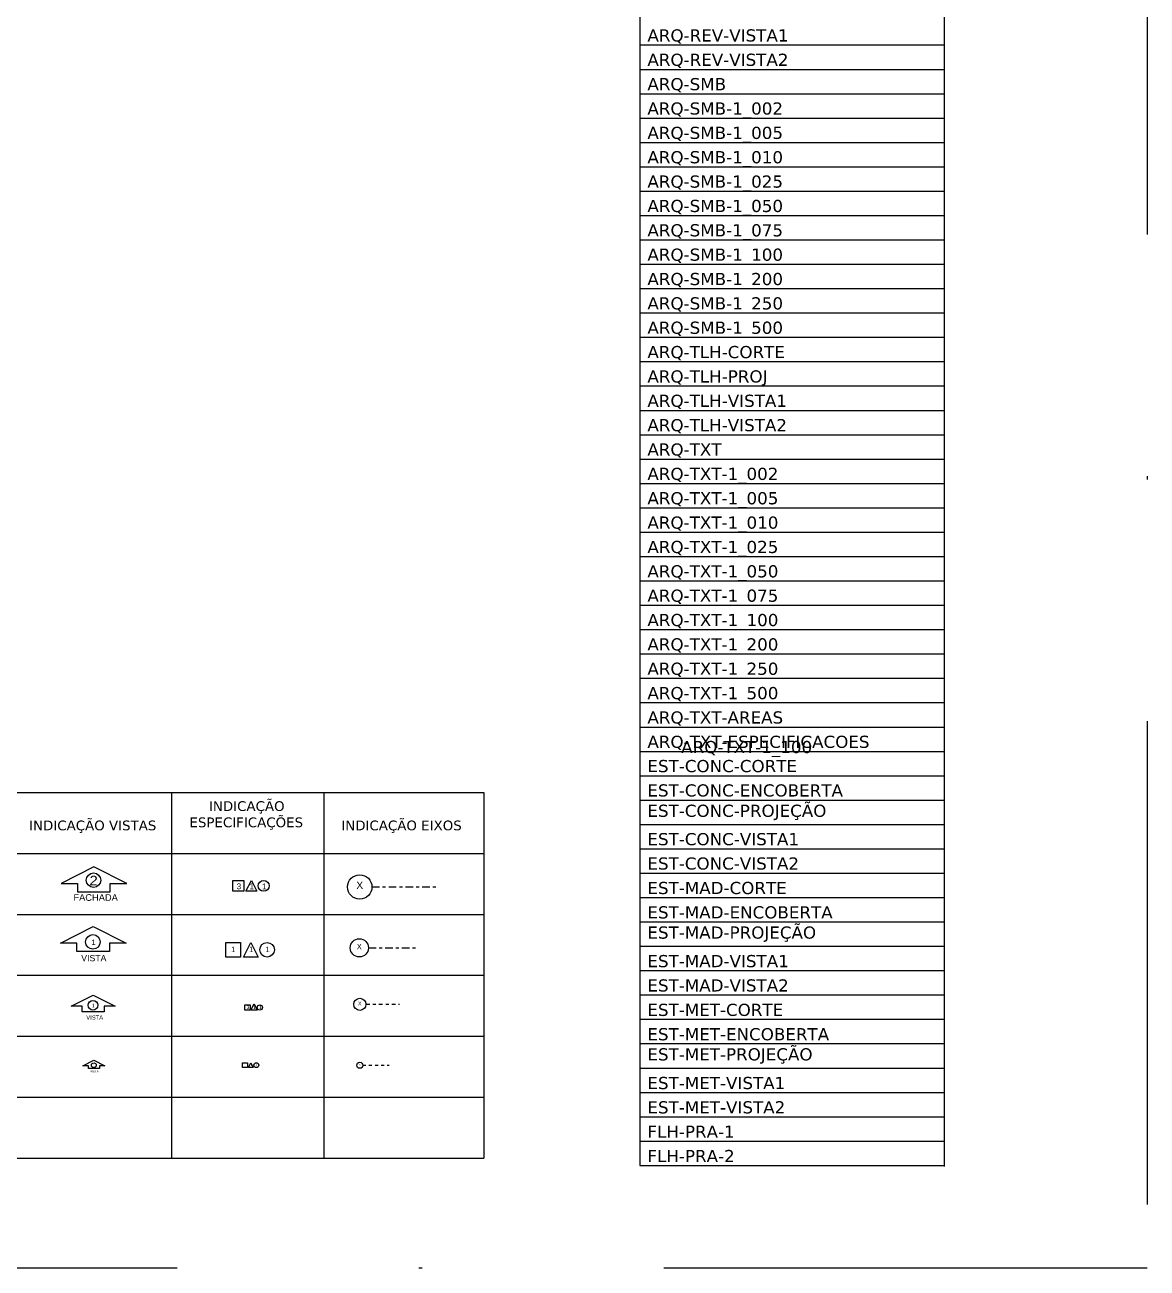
# Model space of a CAD drawing. Extents: x 38 to 175, y -50 to 32.
# Drawn here: x 138.03 to 174.88, y -49.73 to -8.89 of the extents above; entities that cross this region are included whole.
import ezdxf

# ---------------------------------------------------------------- set-up
doc = ezdxf.new("R2010")
doc.units = 0
doc.header["$LTSCALE"] = 0.025
doc.header["$MEASUREMENT"] = 0
for name, pattern in [('C5', [60, 50, -5, 0, -5]), ('CONTINU', [0]), ('DASHDOT', [25.4, 12.7, -6.35, 0, -6.35]), ('TRAÇO-2PTOS_P', [0.625, 0.25, -0.125, 0, -0.125, 0, -0.125])]:
    doc.linetypes.add(name, pattern=pattern)
doc.layers.get('0').update_dxf_attribs({"linetype": 'CONTINUOUS'})
for name, color, linetype in [('ARQ-EXO-1_025', 251, 'C5'), ('ARQ-EXO-1_050', 251, 'C5'), ('ARQ-EXO-1_100', 251, 'C5'), ('ARQ-REV-VISTA1', 30, 'CONTINUOUS'), ('ARQ-REV-VISTA2', 30, 'CONTINUOUS'), ('ARQ-SMB', 1, 'CONTINUOUS'), ('ARQ-SMB-1_002', 1, 'CONTINUOUS'), ('ARQ-SMB-1_005', 1, 'CONTINU'), ('ARQ-SMB-1_010', 1, 'CONTINUOUS'), ('ARQ-SMB-1_025', 1, 'CONTINUOUS'), ('ARQ-SMB-1_050', 1, 'CONTINUOUS'), ('ARQ-SMB-1_100', 1, 'CONTINUOUS'), ('ARQ-SMB-1_200', 1, 'CONTINUOUS'), ('ARQ-SMB-1_250', 1, 'CONTINUOUS'), ('ARQ-SMB-1_500', 1, 'CONTINUOUS'), ('ARQ-TLH-CORTE', 4, 'CONTINUOUS'), ('ARQ-TLH-PROJ', 8, 'TRAÇO-2PTOS_P'), ('ARQ-TLH-VISTA1', 2, 'CONTINUOUS'), ('ARQ-TLH-VISTA2', 1, 'CONTINUOUS'), ('ARQ-TXT', 2, 'CONTINUOUS'), ('ARQ-TXT-1_002', 2, 'CONTINUOUS'), ('ARQ-TXT-1_005', 2, 'CONTINUOUS'), ('ARQ-TXT-1_010', 2, 'CONTINUOUS'), ('ARQ-TXT-1_025', 6, 'CONTINUOUS'), ('ARQ-TXT-1_050', 2, 'CONTINUOUS'), ('ARQ-TXT-1_075', 2, 'CONTINUOUS'), ('ARQ-TXT-1_100', 2, 'CONTINUOUS'), ('ARQ-TXT-1_200', 2, 'CONTINUOUS'), ('ARQ-TXT-1_250', 2, 'CONTINUOUS'), ('ARQ-TXT-1_500', 2, 'CONTINUOUS'), ('ARQ-TXT-AREAS', 2, 'CONTINUOUS'), ('ARQ-TXT-ESPECIFICACOES', 2, 'CONTINUOUS'), ('EST-CONC-CORTE', 6, 'CONTINUOUS'), ('EST-CONC-ENCOBERTA', 9, 'CONTINUOUS'), ('EST-CONC-PROJEÇÃO', 252, 'CONTINUOUS'), ('EST-CONC-VISTA1', 3, 'CONTINUOUS'), ('EST-CONC-VISTA2', 2, 'CONTINUOUS'), ('EST-MAD-CORTE', 4, 'CONTINUOUS'), ('EST-MAD-ENCOBERTA', 9, 'CONTINUOUS'), ('EST-MAD-PROJEÇÃO', 251, 'CONTINUOUS'), ('EST-MAD-VISTA1', 2, 'CONTINUOUS'), ('EST-MAD-VISTA2', 1, 'CONTINUOUS'), ('EST-MET-CORTE', 5, 'CONTINUOUS'), ('EST-MET-ENCOBERTA', 9, 'CONTINUOUS'), ('EST-MET-PROJEÇÃO', 253, 'CONTINUOUS'), ('EST-MET-VISTA1', 1, 'CONTINUOUS'), ('EST-MET-VISTA2', 8, 'CONTINUOUS'), ('FLH-PRA-01', 1, 'CONTINUOUS'), ('FLH-PRA-02', 6, 'CONTINUOUS')]:
    doc.layers.add(name, color=color, linetype=linetype)
doc.styles.add('A20', font='arial.ttf', dxfattribs={"height": 0.2})
doc.styles.add('A26', font='arial.ttf', dxfattribs={"height": 0.26})
doc.styles.add('ESC-50-A20', font='arial.ttf', dxfattribs={"height": 0.1})

msp = doc.modelspace()

# ---------------------------------------------------------------- linework, layer by layer
at = {"color": 251}
for p, q in [((158.223, 25.646), (158.223, -46.354)), ((168.223, 25.646), (168.223, -46.387)), ((158.223, -9.554), (168.223, -9.554)), ((158.223, -10.354), (168.223, -10.354)), ((158.223, -11.154), (168.223, -11.154)), ((158.223, -11.954), (168.223, -11.954)), ((158.223, -12.754), (168.223, -12.754)), ((158.223, -13.554), (168.223, -13.554)), ((158.223, -14.354), (168.223, -14.354)), ((158.223, -15.154), (168.223, -15.154)), ((158.223, -15.954), (168.223, -15.954)), ((158.223, -16.754), (168.223, -16.754)), ((158.223, -17.554), (168.223, -17.554)), ((158.223, -18.354), (168.223, -18.354)), ((158.223, -19.154), (168.223, -19.154)), ((158.223, -19.954), (168.223, -19.954)), ((158.223, -20.754), (168.223, -20.754)), ((158.223, -21.554), (168.223, -21.554)), ((158.223, -22.354), (168.223, -22.354)), ((158.223, -23.154), (168.223, -23.154)), ((158.223, -23.954), (168.223, -23.954)), ((158.223, -24.754), (168.223, -24.754)), ((158.223, -25.554), (168.223, -25.554)), ((158.223, -26.354), (168.223, -26.354)), ((158.223, -27.154), (168.223, -27.154)), ((158.223, -27.954), (168.223, -27.954)), ((158.223, -28.754), (168.223, -28.754)), ((158.223, -29.554), (168.223, -29.554)), ((158.223, -30.354), (168.223, -30.354)), ((158.223, -31.154), (168.223, -31.154)), ((158.223, -31.954), (168.223, -31.954)), ((158.223, -32.754), (168.223, -32.754)), ((158.223, -33.554), (168.223, -33.554)), ((104.232, -34.11), (153.105, -34.11)), ((142.847, -34.11), (142.847, -46.11)), ((147.847, -34.11), (147.847, -46.11)), ((153.105, -34.11), (153.105, -46.11)), ((158.223, -34.354), (168.223, -34.354)), ((158.223, -35.154), (168.223, -35.154)), ((104.232, -36.11), (153.105, -36.11)), ((104.232, -36.11), (153.105, -36.11)), ((142.847, -36.062), (142.847, -46.11)), ((158.223, -35.954), (168.223, -35.954)), ((158.223, -36.754), (168.223, -36.754)), ((158.223, -37.554), (168.223, -37.554)), ((104.232, -38.11), (153.105, -38.11)), ((158.223, -38.354), (168.223, -38.354)), ((158.223, -39.154), (168.223, -39.154)), ((158.223, -39.954), (168.223, -39.954)), ((104.232, -40.11), (153.105, -40.11)), ((158.223, -40.754), (168.223, -40.754)), ((158.223, -41.554), (168.223, -41.554)), ((104.232, -42.11), (153.105, -42.11)), ((158.223, -42.354), (168.223, -42.354)), ((158.223, -43.154), (168.223, -43.154)), ((158.223, -43.954), (168.223, -43.954)), ((104.232, -44.11), (153.105, -44.11)), ((158.223, -44.754), (168.223, -44.754)), ((158.223, -45.554), (168.223, -45.554)), ((104.232, -46.11), (153.105, -46.11)), ((158.223, -46.354), (168.223, -46.354))]:
    msp.add_line(p, q, dxfattribs=at)
at = {"linetype": 'DASHDOT', "ltscale": 50}
msp.add_lwpolyline([(38.075, 31.942), (174.884, 31.942), (174.884, -49.727), (38.075, -49.727)], close=True, dxfattribs=at)
at = {"layer": 'ARQ-EXO-1_025', "ltscale": 0.05}
msp.add_line((149.128, -43.062), (149.997, -43.062), dxfattribs=at)
at = {"layer": 'ARQ-EXO-1_025', "linetype": 'CONTINU'}
msp.add_circle((149.028, -43.062), 0.1, dxfattribs=at)
at = {"layer": 'ARQ-EXO-1_050', "ltscale": 0.1}
msp.add_line((149.228, -41.062), (150.327, -41.062), dxfattribs=at)
at = {"layer": 'ARQ-EXO-1_050', "linetype": 'CONTINU'}
msp.add_circle((149.028, -41.062), 0.2, dxfattribs=at)
at = {"layer": 'ARQ-EXO-1_100', "ltscale": 0.2}
for p, q in [((149.426, -37.207), (151.623, -37.207)), ((149.311, -39.207), (150.959, -39.207))]:
    msp.add_line(p, q, dxfattribs=at)
at = {"layer": 'ARQ-EXO-1_100', "linetype": 'CONTINU'}
for centre, radius in [((149.026, -37.207), 0.4), ((149.011, -39.207), 0.3)]:
    msp.add_circle(centre, radius, dxfattribs=at)
at = {"layer": 'ARQ-SMB-1_025'}
msp.add_lwpolyline([(145.177, -42.982), (145.337, -42.982), (145.337, -43.142), (145.177, -43.142)], close=True, dxfattribs=at)
msp.add_lwpolyline([(145.37, -43.142), (145.45, -42.982), (145.53, -43.142), (145.37, -43.142)], dxfattribs=at)
msp.add_circle((145.629, -43.062), 0.08, dxfattribs=at)
at = {"layer": 'ARQ-SMB-1_100', "elevation": -2.835}
msp.add_lwpolyline([(140.833, -37.093), (141.372, -37.093), (140.294, -36.545), (139.216, -37.093), (139.755, -37.093), (139.755, -37.367), (140.833, -37.367), (140.833, -37.093)], dxfattribs=at)
at = {"layer": 'ARQ-SMB-1_100'}
for points in [[(144.857, -36.992), (145.215, -36.992), (145.215, -37.351), (144.857, -37.351)], [(144.627, -39.03), (145.107, -39.03), (145.107, -39.51), (144.627, -39.51)], [(145.248, -41.078), (145.424, -41.078), (145.424, -41.254), (145.248, -41.254)]]:
    msp.add_lwpolyline(points, close=True, dxfattribs=at)
for points in [[(145.289, -37.351), (145.468, -36.992), (145.648, -37.351), (145.289, -37.351)], [(139.734, -39.057), (139.195, -39.057), (140.273, -38.508), (141.351, -39.057), (140.812, -39.057), (140.812, -39.331), (139.734, -39.331), (139.734, -39.057)], [(145.206, -39.51), (145.446, -39.03), (145.686, -39.51), (145.206, -39.51)], [(139.911, -41.123), (139.552, -41.123), (140.27, -40.757), (140.989, -41.123), (140.629, -41.123), (140.629, -41.306), (139.911, -41.306), (139.911, -41.123)], [(145.557, -41.045), (145.662, -41.254), (145.453, -41.254), (145.557, -41.045)], [(140.115, -43.078), (139.935, -43.078), (140.294, -42.895), (140.654, -43.078), (140.474, -43.078), (140.474, -43.17), (140.115, -43.17), (140.115, -43.078)]]:
    msp.add_lwpolyline(points, dxfattribs=at)
at = {"layer": 'ARQ-SMB-1_100', "color": 2}
for centre, radius in [((140.282, -36.985), 0.239), ((140.263, -39.011), 0.239), ((140.264, -41.092), 0.159), ((140.291, -43.063), 0.0796)]:
    msp.add_circle(centre, radius, dxfattribs=at)
at = {"layer": 'ARQ-SMB-1_100'}
for centre, radius in [((145.87, -37.172), 0.179), ((145.984, -39.27), 0.24), ((145.745, -41.166), 0.088)]:
    msp.add_circle(centre, radius, dxfattribs=at)

# ---------------------------------------------------------------- texts
at = {"layer": 'ARQ-REV-VISTA1', "insert": (158.473, -9.04), "char_height": 0.4, "attachment_point": 1}
msp.add_mtext_dynamic_manual_height_columns('{\\fVerdana|b0|i0|c0|p34;ARQ-REV-VISTA1}', width=14.41568, gutter_width=12.5, heights=[0], dxfattribs=at)
at = {"layer": 'ARQ-REV-VISTA2', "insert": (158.473, -9.84), "char_height": 0.4, "attachment_point": 1}
msp.add_mtext_dynamic_manual_height_columns('{\\fVerdana|b0|i0|c0|p34;ARQ-REV-VISTA2}', width=14.41568, gutter_width=12.5, heights=[0], dxfattribs=at)
at = {"layer": 'ARQ-SMB', "insert": (158.473, -10.64), "char_height": 0.4, "attachment_point": 1}
msp.add_mtext_dynamic_manual_height_columns('{\\fVerdana|b0|i0|c0|p34;ARQ-SMB}', width=14.41568, gutter_width=12.5, heights=[0], dxfattribs=at)
at = {"layer": 'ARQ-SMB-1_002', "insert": (158.473, -11.44), "char_height": 0.4, "attachment_point": 1}
msp.add_mtext_dynamic_manual_height_columns('{\\fVerdana|b0|i0|c0|p34;ARQ-SMB-1_002}', width=14.41568, gutter_width=12.5, heights=[0], dxfattribs=at)
at = {"layer": 'ARQ-SMB-1_005', "insert": (158.473, -12.24), "char_height": 0.4, "attachment_point": 1}
msp.add_mtext_dynamic_manual_height_columns('{\\fVerdana|b0|i0|c0|p34;ARQ-SMB-1_005}', width=14.41568, gutter_width=12.5, heights=[0], dxfattribs=at)
at = {"layer": 'ARQ-SMB-1_010', "insert": (158.473, -13.04), "char_height": 0.4, "attachment_point": 1}
msp.add_mtext_dynamic_manual_height_columns('{\\fVerdana|b0|i0|c0|p34;ARQ-SMB-1_010}', width=14.41568, gutter_width=12.5, heights=[0], dxfattribs=at)
at = {"layer": 'ARQ-SMB-1_025', "insert": (158.473, -13.84), "char_height": 0.4, "attachment_point": 1}
msp.add_mtext_dynamic_manual_height_columns('{\\fVerdana|b0|i0|c0|p34;ARQ-SMB-1_025}', width=14.41568, gutter_width=12.5, heights=[0], dxfattribs=at)
at = {"layer": 'ARQ-SMB-1_050', "char_height": 0.4, "attachment_point": 1}
for s, insert in [('{\\fVerdana|b0|i0|c0|p34;ARQ-SMB-1_050}', (158.473, -14.64)), ('{\\fVerdana|b0|i0|c0|p34;ARQ-SMB-1_075}', (158.473, -15.44))]:
    msp.add_mtext_dynamic_manual_height_columns(s, width=14.41568, gutter_width=12.5, heights=[0], dxfattribs=dict(at, insert=insert))
at = {"layer": 'ARQ-SMB-1_100', "color": 2, "style": 'A26', "text_generation_flag": 6, "width": 1.1}
msp.add_text('2', height=0.312, rotation=177.9157, dxfattribs=at).set_placement((140.147, -37.147))
at = {"layer": 'ARQ-SMB-1_100', "insert": (158.473, -16.24), "char_height": 0.4, "attachment_point": 1}
msp.add_mtext_dynamic_manual_height_columns('{\\fVerdana|b0|i0|c0|p34;ARQ-SMB-1_100}', width=14.41568, gutter_width=12.5, heights=[0], dxfattribs=at)
at = {"layer": 'ARQ-SMB-1_200', "insert": (158.473, -17.04), "char_height": 0.4, "attachment_point": 1}
msp.add_mtext_dynamic_manual_height_columns('{\\fVerdana|b0|i0|c0|p34;ARQ-SMB-1_200}', width=14.41568, gutter_width=12.5, heights=[0], dxfattribs=at)
at = {"layer": 'ARQ-SMB-1_250', "insert": (158.473, -17.84), "char_height": 0.4, "attachment_point": 1}
msp.add_mtext_dynamic_manual_height_columns('{\\fVerdana|b0|i0|c0|p34;ARQ-SMB-1_250}', width=14.41568, gutter_width=12.5, heights=[0], dxfattribs=at)
at = {"layer": 'ARQ-SMB-1_500', "insert": (158.473, -18.64), "char_height": 0.4, "attachment_point": 1}
msp.add_mtext_dynamic_manual_height_columns('{\\fVerdana|b0|i0|c0|p34;ARQ-SMB-1_500}', width=14.41568, gutter_width=12.5, heights=[0], dxfattribs=at)
at = {"layer": 'ARQ-TLH-CORTE', "insert": (158.473, -19.44), "char_height": 0.4, "attachment_point": 1}
msp.add_mtext_dynamic_manual_height_columns('{\\fVerdana|b0|i0|c0|p34;ARQ-TLH-CORTE}', width=14.41568, gutter_width=12.5, heights=[0], dxfattribs=at)
at = {"layer": 'ARQ-TLH-PROJ', "insert": (158.473, -20.24), "char_height": 0.4, "attachment_point": 1}
msp.add_mtext_dynamic_manual_height_columns('{\\fVerdana|b0|i0|c0|p34;ARQ-TLH-PROJ}', width=14.41568, gutter_width=12.5, heights=[0], dxfattribs=at)
at = {"layer": 'ARQ-TLH-VISTA1', "insert": (158.473, -21.04), "char_height": 0.4, "attachment_point": 1}
msp.add_mtext_dynamic_manual_height_columns('{\\fVerdana|b0|i0|c0|p34;ARQ-TLH-VISTA1}', width=14.41568, gutter_width=12.5, heights=[0], dxfattribs=at)
at = {"layer": 'ARQ-TLH-VISTA2', "insert": (158.473, -21.84), "char_height": 0.4, "attachment_point": 1}
msp.add_mtext_dynamic_manual_height_columns('{\\fVerdana|b0|i0|c0|p34;ARQ-TLH-VISTA2}', width=14.41568, gutter_width=12.5, heights=[0], dxfattribs=at)
at = {"layer": 'ARQ-TXT', "insert": (158.473, -22.64), "char_height": 0.4, "attachment_point": 1}
msp.add_mtext_dynamic_manual_height_columns('{\\fVerdana|b0|i0|c0|p34;ARQ-TXT}', width=14.41568, gutter_width=12.5, heights=[0], dxfattribs=at)
at = {"layer": 'ARQ-TXT', "char_height": 0.32, "attachment_point": 1, "style": 'ESC-50-A20'}
for s, width, insert in [('\\pi1.2261;{\\fVerdana|b0|i0|c0|p34;INDICAÇÃO \\P\\pi0.58677;ESPECIFICAÇÕES}', 5, (142.847, -34.392)), ('\\pi0.31921;{\\fVerdana|b0|i0|c0|p34;INDICAÇÃO VISTAS}', 5, (137.847, -35.027)), ('\\pi0.57205;{\\fVerdana|b0|i0|c0|p34;INDICAÇÃO EIXOS}', 5.25811, (147.847, -35.027))]:
    msp.add_mtext_dynamic_manual_height_columns(s, width=width, gutter_width=0.5, heights=[0], dxfattribs=dict(at, insert=insert))
at = {"layer": 'ARQ-TXT-1_002', "insert": (158.473, -23.44), "char_height": 0.4, "attachment_point": 1}
msp.add_mtext_dynamic_manual_height_columns('{\\fVerdana|b0|i0|c0|p34;ARQ-TXT-1_002}', width=14.41568, gutter_width=12.5, heights=[0], dxfattribs=at)
at = {"layer": 'ARQ-TXT-1_005', "insert": (158.473, -24.24), "char_height": 0.4, "attachment_point": 1}
msp.add_mtext_dynamic_manual_height_columns('{\\fVerdana|b0|i0|c0|p34;ARQ-TXT-1_005}', width=14.41568, gutter_width=12.5, heights=[0], dxfattribs=at)
at = {"layer": 'ARQ-TXT-1_010', "insert": (158.473, -25.04), "char_height": 0.4, "attachment_point": 1}
msp.add_mtext_dynamic_manual_height_columns('{\\fVerdana|b0|i0|c0|p34;ARQ-TXT-1_010}', width=14.41568, gutter_width=12.5, heights=[0], dxfattribs=at)
at = {"layer": 'ARQ-TXT-1_025', "insert": (158.473, -25.84), "char_height": 0.4, "attachment_point": 1}
msp.add_mtext_dynamic_manual_height_columns('{\\fVerdana|b0|i0|c0|p34;ARQ-TXT-1_025}', width=14.41568, gutter_width=12.5, heights=[0], dxfattribs=at)
at = {"layer": 'ARQ-TXT-1_025', "char_height": 0.06, "width": 0.04313, "attachment_point": 1, "style": 'A20'}
for s, insert in [('1', (145.242, -43.029)), ('1', (145.432, -43.029)), ('1', (145.611, -43.029)), ('X', (149, -43.019))]:
    msp.add_mtext(s, dxfattribs=dict(at, insert=insert))
at = {"layer": 'ARQ-TXT-1_050', "style": 'ESC-50-A20'}
msp.add_text('FACHADA', height=0.2185, dxfattribs=at).set_placement((139.623, -37.663, -2.835))
at = {"layer": 'ARQ-TXT-1_050', "insert": (158.473, -26.64), "char_height": 0.4, "attachment_point": 1}
msp.add_mtext_dynamic_manual_height_columns('{\\fVerdana|b0|i0|c0|p34;ARQ-TXT-1_050}', width=14.41568, gutter_width=12.5, heights=[0], dxfattribs=at)
at = {"layer": 'ARQ-TXT-1_050', "attachment_point": 1, "style": 'A20'}
for s, insert, char_height, width in [('1', (140.21, -38.935), 0.18, 0.12938), ('1', (140.228, -41.042), 0.12, 0.08625), ('3', (145.309, -41.1), 0.12, 0.08625), ('1', (145.524, -41.1), 0.12, 0.08625), ('1', (145.71, -41.1), 0.12, 0.08625), ('X', (148.972, -40.976), 0.12, 0.08625), ('1', (140.273, -43.038), 0.06, 0.04313)]:
    msp.add_mtext(s, dxfattribs=dict(at, insert=insert, char_height=char_height, width=width))
at = {"layer": 'ARQ-TXT-1_050', "attachment_point": 1, "style": 'ESC-50-A20'}
for s, insert, char_height in [('\\pi0.78181;VISTA     ', (139.097, -39.442), 0.2048), ('\\pi0.91946;VISTA     ', (139.127, -41.427), 0.13653), ('\\pi1.0571;VISTA     ', (139.119, -43.227), 0.06827)]:
    msp.add_mtext_dynamic_manual_height_columns(s, width=2.38952, gutter_width=1, heights=[0], dxfattribs=dict(at, insert=insert, char_height=char_height))
at = {"layer": 'ARQ-TXT-1_075', "insert": (158.473, -27.44), "char_height": 0.4, "attachment_point": 1}
msp.add_mtext_dynamic_manual_height_columns('{\\fVerdana|b0|i0|c0|p34;ARQ-TXT-1_075}', width=14.41568, gutter_width=12.5, heights=[0], dxfattribs=at)
at = {"layer": 'ARQ-TXT-1_100', "char_height": 0.4, "attachment_point": 1}
for insert in [(158.473, -28.24), (159.582, -32.412)]:
    msp.add_mtext_dynamic_manual_height_columns('{\\fVerdana|b0|i0|c0|p34;ARQ-TXT-1_100}', width=14.41568, gutter_width=12.5, heights=[0], dxfattribs=dict(at, insert=insert))
at = {"layer": 'ARQ-TXT-1_100', "attachment_point": 1, "style": 'A20'}
for s, insert, char_height, width in [('3', (144.982, -37.091), 0.192, 0.138), ('1', (145.404, -37.091), 0.192, 0.138), ('1', (145.816, -37.091), 0.192, 0.138), ('X', (148.914, -37.033), 0.24, 0.1725), ('1', (144.804, -39.168), 0.18, 0.12938), ('1', (145.392, -39.168), 0.18, 0.12938), ('1', (145.93, -39.168), 0.18, 0.12938), ('X', (148.927, -39.077), 0.18, 0.12938)]:
    msp.add_mtext(s, dxfattribs=dict(at, insert=insert, char_height=char_height, width=width))
at = {"layer": 'ARQ-TXT-1_200', "insert": (158.473, -29.04), "char_height": 0.4, "attachment_point": 1}
msp.add_mtext_dynamic_manual_height_columns('{\\fVerdana|b0|i0|c0|p34;ARQ-TXT-1_200}', width=14.41568, gutter_width=12.5, heights=[0], dxfattribs=at)
at = {"layer": 'ARQ-TXT-1_250', "insert": (158.473, -29.84), "char_height": 0.4, "attachment_point": 1}
msp.add_mtext_dynamic_manual_height_columns('{\\fVerdana|b0|i0|c0|p34;ARQ-TXT-1_250}', width=14.41568, gutter_width=12.5, heights=[0], dxfattribs=at)
at = {"layer": 'ARQ-TXT-1_500', "insert": (158.473, -30.64), "char_height": 0.4, "attachment_point": 1}
msp.add_mtext_dynamic_manual_height_columns('{\\fVerdana|b0|i0|c0|p34;ARQ-TXT-1_500}', width=14.41568, gutter_width=12.5, heights=[0], dxfattribs=at)
at = {"layer": 'ARQ-TXT-AREAS', "insert": (158.473, -31.44), "char_height": 0.4, "attachment_point": 1}
msp.add_mtext_dynamic_manual_height_columns('{\\fVerdana|b0|i0|c0|p34;ARQ-TXT-AREAS}', width=14.41568, gutter_width=12.5, heights=[0], dxfattribs=at)
at = {"layer": 'ARQ-TXT-ESPECIFICACOES', "insert": (158.473, -32.24), "char_height": 0.4, "attachment_point": 1}
msp.add_mtext_dynamic_manual_height_columns('{\\fVerdana|b0|i0|c0|p34;ARQ-TXT-ESPECIFICACOES}', width=14.41568, gutter_width=12.5, heights=[0], dxfattribs=at)
at = {"layer": 'EST-CONC-CORTE', "insert": (158.473, -33.037), "char_height": 0.4, "attachment_point": 1}
msp.add_mtext_dynamic_manual_height_columns('{\\fVerdana|b0|i0|c0|p34;EST-CONC-CORTE}', width=14.41568, gutter_width=12.5, heights=[0], dxfattribs=at)
at = {"layer": 'EST-CONC-ENCOBERTA', "insert": (158.473, -33.837), "char_height": 0.4, "attachment_point": 1}
msp.add_mtext_dynamic_manual_height_columns('{\\fVerdana|b0|i0|c0|p34;EST-CONC-ENCOBERTA}', width=14.41568, gutter_width=12.5, heights=[0], dxfattribs=at)
at = {"layer": 'EST-CONC-PROJEÇÃO', "insert": (158.473, -34.505), "char_height": 0.4, "attachment_point": 1}
msp.add_mtext_dynamic_manual_height_columns('{\\fVerdana|b0|i0|c0|p34;EST-CONC-PROJEÇÃO}', width=14.41568, gutter_width=12.5, heights=[0], dxfattribs=at)
at = {"layer": 'EST-CONC-VISTA1', "insert": (158.473, -35.437), "char_height": 0.4, "attachment_point": 1}
msp.add_mtext_dynamic_manual_height_columns('{\\fVerdana|b0|i0|c0|p34;EST-CONC-VISTA1}', width=14.41568, gutter_width=12.5, heights=[0], dxfattribs=at)
at = {"layer": 'EST-CONC-VISTA2', "insert": (158.473, -36.237), "char_height": 0.4, "attachment_point": 1}
msp.add_mtext_dynamic_manual_height_columns('{\\fVerdana|b0|i0|c0|p34;EST-CONC-VISTA2}', width=14.41568, gutter_width=12.5, heights=[0], dxfattribs=at)
at = {"layer": 'EST-MAD-CORTE', "insert": (158.473, -37.041), "char_height": 0.4, "attachment_point": 1}
msp.add_mtext_dynamic_manual_height_columns('{\\fVerdana|b0|i0|c0|p34;EST-MAD-CORTE}', width=14.41568, gutter_width=12.5, heights=[0], dxfattribs=at)
at = {"layer": 'EST-MAD-ENCOBERTA', "insert": (158.473, -37.841), "char_height": 0.4, "attachment_point": 1}
msp.add_mtext_dynamic_manual_height_columns('{\\fVerdana|b0|i0|c0|p34;EST-MAD-ENCOBERTA}', width=14.41568, gutter_width=12.5, heights=[0], dxfattribs=at)
at = {"layer": 'EST-MAD-PROJEÇÃO', "insert": (158.473, -38.505), "char_height": 0.4, "attachment_point": 1}
msp.add_mtext_dynamic_manual_height_columns('{\\fVerdana|b0|i0|c0|p34;EST-MAD-PROJEÇÃO}', width=14.41568, gutter_width=12.5, heights=[0], dxfattribs=at)
at = {"layer": 'EST-MAD-VISTA1', "insert": (158.473, -39.443), "char_height": 0.4, "attachment_point": 1}
msp.add_mtext_dynamic_manual_height_columns('{\\fVerdana|b0|i0|c0|p34;EST-MAD-VISTA1}', width=14.41568, gutter_width=12.5, heights=[0], dxfattribs=at)
at = {"layer": 'EST-MAD-VISTA2', "insert": (158.473, -40.242), "char_height": 0.4, "attachment_point": 1}
msp.add_mtext_dynamic_manual_height_columns('{\\fVerdana|b0|i0|c0|p34;EST-MAD-VISTA2}', width=14.41568, gutter_width=12.5, heights=[0], dxfattribs=at)
at = {"layer": 'EST-MET-CORTE', "insert": (158.473, -41.044), "char_height": 0.4, "attachment_point": 1}
msp.add_mtext_dynamic_manual_height_columns('{\\fVerdana|b0|i0|c0|p34;EST-MET-CORTE}', width=14.41568, gutter_width=12.5, heights=[0], dxfattribs=at)
at = {"layer": 'EST-MET-ENCOBERTA', "insert": (158.473, -41.844), "char_height": 0.4, "attachment_point": 1}
msp.add_mtext_dynamic_manual_height_columns('{\\fVerdana|b0|i0|c0|p34;EST-MET-ENCOBERTA}', width=14.41568, gutter_width=12.5, heights=[0], dxfattribs=at)
at = {"layer": 'EST-MET-PROJEÇÃO', "insert": (158.473, -42.505), "char_height": 0.4, "attachment_point": 1}
msp.add_mtext_dynamic_manual_height_columns('{\\fVerdana|b0|i0|c0|p34;EST-MET-PROJEÇÃO}', width=14.41568, gutter_width=12.5, heights=[0], dxfattribs=at)
at = {"layer": 'EST-MET-VISTA1', "insert": (158.473, -43.446), "char_height": 0.4, "attachment_point": 1}
msp.add_mtext_dynamic_manual_height_columns('{\\fVerdana|b0|i0|c0|p34;EST-MET-VISTA1}', width=14.41568, gutter_width=12.5, heights=[0], dxfattribs=at)
at = {"layer": 'EST-MET-VISTA2', "insert": (158.473, -44.245), "char_height": 0.4, "attachment_point": 1}
msp.add_mtext_dynamic_manual_height_columns('{\\fVerdana|b0|i0|c0|p34;EST-MET-VISTA2}', width=14.41568, gutter_width=12.5, heights=[0], dxfattribs=at)
at = {"layer": 'FLH-PRA-01', "insert": (158.473, -45.046), "char_height": 0.4, "attachment_point": 1}
msp.add_mtext_dynamic_manual_height_columns('{\\fVerdana|b0|i0|c0|p34;FLH-PRA-1}', width=14.41568, gutter_width=12.5, heights=[0], dxfattribs=at)
at = {"layer": 'FLH-PRA-02', "insert": (158.473, -45.845), "char_height": 0.4, "attachment_point": 1}
msp.add_mtext_dynamic_manual_height_columns('{\\fVerdana|b0|i0|c0|p34;FLH-PRA-2}', width=14.41568, gutter_width=12.5, heights=[0], dxfattribs=at)

doc.saveas('drawing.dxf')
